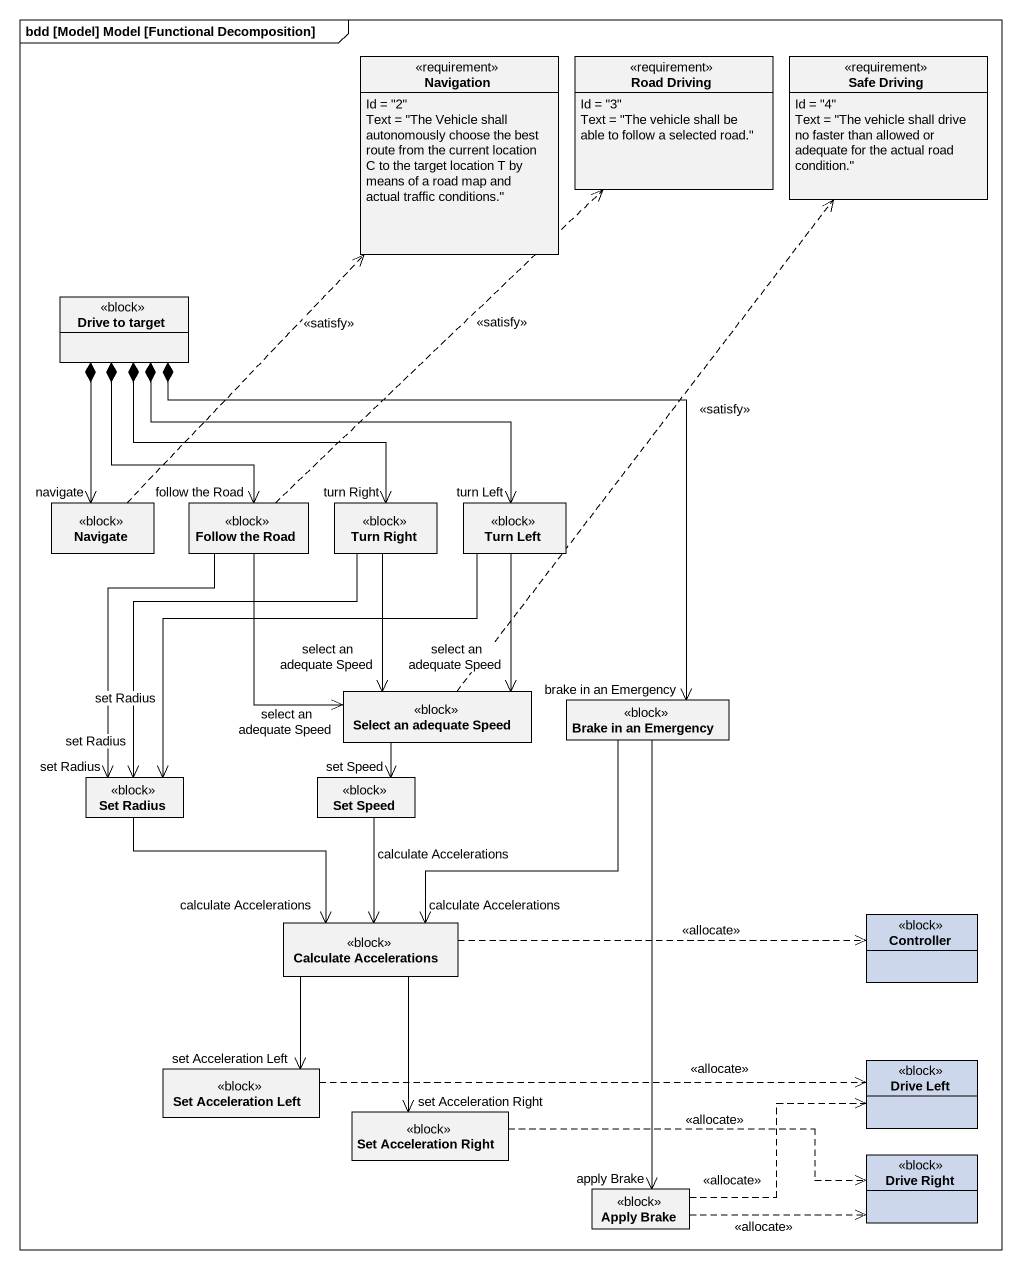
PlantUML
@startuml
mainframe bdd [Model] Model [Functional Decomposition]
hide circle
hide empty members
class Navigation <<requirement>> {
  Id = "2"
  Text = "The Vehicle shall autonomously choose the best route from the current location C to the target location T by means of a road map and actual traffic conditions."
}
class "Road Driving" as Road_Driving <<requirement>> {
  Id = "3"
  Text = "The vehicle shall be able to follow a selected road."
}
class "Safe Driving" as Safe_Driving <<requirement>> {
  Id = "4"
  Text = "The vehicle shall drive no faster than allowed or adequate for the actual road condition."
}
class "Drive to target" as Drive_to_target <<block>>
class Navigate <<block>>
class "Follow the Road" as Follow_the_Road <<block>>
class "Turn Right" as Turn_Right <<block>>
class "Turn Left" as Turn_Left <<block>>
class "Select an adequate Speed" as Select_an_adequate_Speed <<block>>
class "Brake in an Emergency" as Brake_in_an_Emergency <<block>>
class "Set Radius" as Set_Radius <<block>>
class "Set Speed" as Set_Speed <<block>>
class "Calculate Accelerations" as Calculate_Accelerations <<block>>
class Controller <<block>> #CDD7EB
class "Set Acceleration Left" as Set_Acceleration_Left <<block>>
class "Drive Left" as Drive_Left <<block>> #CDD7EB
class "Set Acceleration Right" as Set_Acceleration_Right <<block>>
class "Drive Right" as Drive_Right <<block>> #CDD7EB
class "Apply Brake" as Apply_Brake <<block>>
Drive_to_target *--> "navigate" Navigate
Drive_to_target *--> "follow the Road" Follow_the_Road
Drive_to_target *--> "turn Right" Turn_Right
Drive_to_target *-right-> "turn Left" Turn_Left
Drive_to_target *--> "brake in an Emergency" Brake_in_an_Emergency
Navigate .up.> Navigation : <<satisfy>>
Follow_the_Road .up.> Road_Driving : <<satisfy>>
Follow_the_Road --> "select an adequate Speed" Select_an_adequate_Speed
Follow_the_Road --> "set Radius" Set_Radius
Turn_Right --> "select an adequate Speed" Select_an_adequate_Speed
Turn_Right --> "set Radius" Set_Radius
Turn_Left --> "select an adequate Speed" Select_an_adequate_Speed
Turn_Left --> "set Radius" Set_Radius
Select_an_adequate_Speed .up.> Safe_Driving : <<satisfy>>
Select_an_adequate_Speed --> "set Speed" Set_Speed
Brake_in_an_Emergency --> "calculate Accelerations" Calculate_Accelerations
Brake_in_an_Emergency --> "apply Brake" Apply_Brake
Set_Radius --> "calculate Accelerations" Calculate_Accelerations
Set_Speed --> "calculate Accelerations" Calculate_Accelerations
Calculate_Accelerations .right.> Controller : <<allocate>>
Calculate_Accelerations --> "set Acceleration Left" Set_Acceleration_Left
Calculate_Accelerations --> "set Acceleration Right" Set_Acceleration_Right
Set_Acceleration_Left .right.> Drive_Left : <<allocate>>
Set_Acceleration_Right .right.> Drive_Right : <<allocate>>
Apply_Brake .right.> Drive_Left : <<allocate>>
Apply_Brake .right.> Drive_Right : <<allocate>>
@enduml
